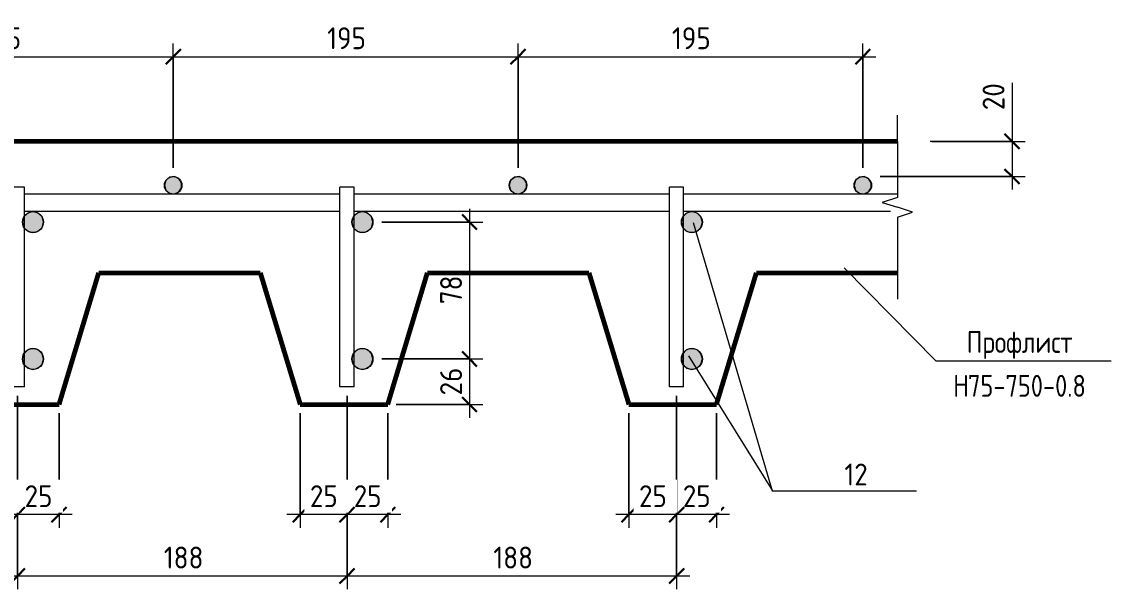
# Model space of a CAD drawing. Header units: millimetres. Extents: x 44859 to 70796, y 2088 to 13060.
# Drawn here: x 45170 to 45792, y 3615 to 3938 of the extents above; entities that cross this region are included whole.
import ezdxf

# ---------------------------------------------------------------- set-up
doc = ezdxf.new("R2010")
doc.units = ezdxf.units.MM
for name, color, linetype, lineweight in [('AA_Dim', 7, 'Continuous', 9), ('AA_Dim-5', 7, 'Continuous', 9), ('AA_Oformlenie', 7, 'Continuous', 9), ('AA_Vinoska', 7, 'Continuous', 9), ('AF_Perekritie_Опалубка', 253, 'Continuous', 20), ('KR_Armatura', 7, 'Continuous', 20), ('KR_Armatura_Tonkie', 7, 'Continuous', 20), ('KR_Fundament', 7, 'Continuous', 20)]:
    doc.layers.add(name, color=color, linetype=linetype, lineweight=lineweight)
doc.styles.add('GOST Common', font='GOST_Common.ttf', dxfattribs={"width": 0.85, "height": 12.5})
doc.styles.add('ISOCPEUR', font='isocpeur.TTF', dxfattribs={"width": 0.9, "height": 12.5})
doc.dimstyles.new('00_Точн_3_знака__прозр_', dxfattribs={"dimscale": 304.8, "dimtxt": 12.534437, "dimasz": 0.027887, "dimexe": 0.024606, "dimexo": 0.016404, "dimgap": 0.00164, "dimtad": 1, "dimdec": 3, "dimrnd": 0.001, "dimdsep": 46, "dimtxsty": 'ISOCPEUR', "dimblk1": 'OBLIQUE', "dimblk2": 'OBLIQUE', "dimsah": 1, "dimcen": 0.09, "dimdle": 0.024606, "dimazin": 0, "dimtfac": 1, "dimtdec": 4, "dimtix": 1, "dimtmove": 0, "dimatfit": 3, "dimfxl": 1, "dimtvp": 1, "dimtolj": 1, "dimtzin": 0, "dimlwd": 18, "dimlwe": 18, "dimarcsym": 2})
doc.dimstyles.new('00_Точн_3_знака__прозр__1', dxfattribs={"dimscale": 304.8, "dimtxt": 12.534437, "dimasz": 0.027887, "dimexe": 0.024606, "dimexo": 0.016404, "dimgap": 0.00164, "dimtad": 1, "dimdec": 3, "dimrnd": 0.001, "dimdsep": 46, "dimtxsty": 'ISOCPEUR', "dimblk1": 'OBLIQUE', "dimblk2": 'OBLIQUE', "dimsah": 1, "dimcen": 0.09, "dimdle": 0.024606, "dimazin": 0, "dimtfac": 1, "dimtdec": 4, "dimtix": 1, "dimtmove": 1, "dimatfit": 3, "dimfxl": 1, "dimtvp": 1, "dimtolj": 1, "dimtzin": 0, "dimlwd": 18, "dimlwe": 18, "dimarcsym": 2})
doc.dimstyles.new('05_Округл_5мм__непрозр_', dxfattribs={"dimscale": 304.8, "dimtxt": 12.534437, "dimasz": 0.027887, "dimexe": 0.024606, "dimexo": 0.016404, "dimgap": 0.00164, "dimtad": 1, "dimdec": 0, "dimrnd": 5, "dimdsep": 46, "dimtxsty": 'ISOCPEUR', "dimblk1": 'OBLIQUE', "dimblk2": 'OBLIQUE', "dimsah": 1, "dimcen": 0.09, "dimdle": 0.024606, "dimazin": 0, "dimtfac": 1, "dimtdec": 4, "dimtix": 1, "dimtmove": 0, "dimatfit": 3, "dimfxl": 1, "dimtvp": 1, "dimtfill": 1, "dimtolj": 1, "dimtzin": 0, "dimlwd": 18, "dimlwe": 18, "dimarcsym": 2})

# ---------------------------------------------------------------- blocks, each defined once
blk = doc.blocks.new('011_ЛинияОбрыва _ЭлУзла_Линия_ - Тип 1-4118504-Узел армирования покрытия по профлисту')
at = {"layer": 'AA_Oformlenie'}
for p, q in [((45036.65, 3838.13), (45036.65, 3870)), ((45036.65, 3795), (45036.65, 3827))]:
    blk.add_line(p, q, dxfattribs=at)
blk = doc.blocks.new('DIMBLOCK4-Узел армирования покрытия по профлисту')
at = {"layer": 'AA_Dim-5', "lineweight": 18}
for p, q in [((45735.37, 3903.42), (45735.37, 3882.81)), ((45735.37, 3882.81), (45735.37, 3860)), ((45735.37, 3877.5), (45735.37, 3842.5)), ((45735.37, 3870), (45688.65, 3870)), ((45689.64, 3870), (45742.87, 3870)), ((45660.24, 3850), (45742.87, 3850)), ((45735.37, 3850), (45660.24, 3850))]:
    blk.add_line(p, q, dxfattribs=at)
at = {"layer": 'AA_Dim-5', "lineweight": 30}
for p, q in [((45735.37, 3870), (45731.12, 3874.25)), ((45735.37, 3870), (45739.62, 3865.75)), ((45735.37, 3850), (45731.12, 3854.25)), ((45735.37, 3850), (45739.62, 3845.75))]:
    blk.add_line(p, q, dxfattribs=at)
at = {"layer": 'AA_Dim-5', "color": 0, "lineweight": 18, "insert": (45718.58, 3887.81), "char_height": 12.5, "width": 18.7307, "attachment_point": 1, "rotation": 90, "line_spacing_factor": 1.135194, "style": 'ISOCPEUR'}
blk.add_mtext('20', dxfattribs=at)
blk = doc.blocks.new('_Oblique')
at = {"color": 0, "linetype": 'ByBlock', "lineweight": -2}
blk.add_line((-0.5, -0.5), (0.5, 0.5), dxfattribs=at)
blk = doc.blocks.new('DIMBLOCK5-Узел армирования покрытия по профлисту')
at = {"layer": 'AA_Dim-5', "lineweight": 18}
for p, q in [((45356, 3725), (45356, 3614.73)), ((45356, 3622.23), (45356, 3725)), ((45544, 3725), (45544, 3614.73)), ((45544, 3622.23), (45544, 3725)), ((45551.5, 3622.23), (45356, 3622.23))]:
    blk.add_line(p, q, dxfattribs=at)
at = {"layer": 'AA_Dim-5', "lineweight": 30}
for p, q in [((45356, 3622.23), (45360.25, 3626.48)), ((45544, 3622.23), (45548.25, 3626.48)), ((45356, 3622.23), (45351.75, 3617.98)), ((45544, 3622.23), (45539.75, 3617.98))]:
    blk.add_line(p, q, dxfattribs=at)
at = {"layer": 'AA_Dim-5', "color": 0, "lineweight": 18, "insert": (45439.47, 3639.01), "char_height": 12.5, "width": 25.2581, "attachment_point": 1, "line_spacing_factor": 1.135194, "style": 'ISOCPEUR'}
blk.add_mtext('188', dxfattribs=at)
blk = doc.blocks.new('DIMBLOCK6-Узел армирования покрытия по профлисту')
at = {"layer": 'AA_Dim-5', "lineweight": 18}
for p, q in [((45168, 3725), (45168, 3614.73)), ((45168, 3622.23), (45168, 3725)), ((45356, 3725), (45356, 3614.73)), ((45356, 3622.23), (45356, 3725)), ((45356, 3622.23), (45160.5, 3622.23))]:
    blk.add_line(p, q, dxfattribs=at)
at = {"layer": 'AA_Dim-5', "lineweight": 30}
for p, q in [((45168, 3622.23), (45172.25, 3626.48)), ((45356, 3622.23), (45360.25, 3626.48)), ((45168, 3622.23), (45163.75, 3617.98)), ((45356, 3622.23), (45351.75, 3617.98))]:
    blk.add_line(p, q, dxfattribs=at)
at = {"layer": 'AA_Dim-5', "color": 0, "lineweight": 18, "insert": (45251.47, 3639.01), "char_height": 12.5, "width": 25.2581, "attachment_point": 1, "line_spacing_factor": 1.135194, "style": 'ISOCPEUR'}
blk.add_mtext('188', dxfattribs=at)
blk = doc.blocks.new('DIMBLOCK7-Узел армирования покрытия по профлисту')
at = {"layer": 'AA_Dim-5', "lineweight": 18}
for p, q in [((45356, 3725), (45356, 3649.73)), ((45356, 3657.23), (45356, 3725)), ((45379.26, 3715), (45379.26, 3649.73)), ((45379.26, 3657.23), (45379.26, 3715)), ((45386.76, 3657.23), (45356, 3657.23))]:
    blk.add_line(p, q, dxfattribs=at)
at = {"layer": 'AA_Dim-5', "lineweight": 30}
for p, q in [((45356, 3657.23), (45360.25, 3661.48)), ((45379.26, 3657.23), (45383.51, 3661.48)), ((45356, 3657.23), (45351.75, 3652.98)), ((45379.26, 3657.23), (45375.01, 3652.98))]:
    blk.add_line(p, q, dxfattribs=at)
at = {"layer": 'AA_Dim-5', "color": 0, "lineweight": 18, "insert": (45359.82, 3674.01), "char_height": 12.5, "width": 18.7307, "attachment_point": 1, "line_spacing_factor": 1.135194, "style": 'ISOCPEUR', "bg_fill": 3, "box_fill_scale": 1.25, "bg_fill_color": 256, "bg_fill_true_color": 13158600, "bg_fill_transparency": 0}
blk.add_mtext('25', dxfattribs=at)
blk = doc.blocks.new('DIMBLOCK8-Узел армирования покрытия по профлисту')
at = {"layer": 'AA_Dim-5', "lineweight": 18}
for p, q in [((45356, 3725), (45356, 3649.73)), ((45356, 3657.23), (45356, 3725)), ((45329.26, 3715), (45329.26, 3649.73)), ((45329.26, 3657.23), (45329.26, 3715)), ((45356, 3657.23), (45321.76, 3657.23))]:
    blk.add_line(p, q, dxfattribs=at)
at = {"layer": 'AA_Dim-5', "lineweight": 30}
for p, q in [((45329.26, 3657.23), (45333.51, 3661.48)), ((45356, 3657.23), (45360.25, 3661.48)), ((45329.26, 3657.23), (45325.01, 3652.98)), ((45356, 3657.23), (45351.75, 3652.98))]:
    blk.add_line(p, q, dxfattribs=at)
at = {"layer": 'AA_Dim-5', "color": 0, "lineweight": 18, "insert": (45334.82, 3674.01), "char_height": 12.5, "width": 18.7307, "attachment_point": 1, "line_spacing_factor": 1.135194, "style": 'ISOCPEUR', "bg_fill": 3, "box_fill_scale": 1.25, "bg_fill_color": 256, "bg_fill_true_color": 13158600, "bg_fill_transparency": 0}
blk.add_mtext('25', dxfattribs=at)
blk = doc.blocks.new('DIMBLOCK9-Узел армирования покрытия по профлисту')
at = {"layer": 'AA_Dim-5', "lineweight": 18}
for p, q in [((45168, 3725), (45168, 3649.73)), ((45168, 3657.23), (45168, 3725)), ((45191.76, 3715), (45191.76, 3649.73)), ((45191.76, 3657.23), (45191.76, 3715)), ((45199.26, 3657.23), (45168, 3657.23))]:
    blk.add_line(p, q, dxfattribs=at)
at = {"layer": 'AA_Dim-5', "lineweight": 30}
for p, q in [((45168, 3657.23), (45172.25, 3661.48)), ((45191.76, 3657.23), (45196.01, 3661.48)), ((45168, 3657.23), (45163.75, 3652.98)), ((45191.76, 3657.23), (45187.51, 3652.98))]:
    blk.add_line(p, q, dxfattribs=at)
at = {"layer": 'AA_Dim-5', "color": 0, "lineweight": 18, "insert": (45172.07, 3674.01), "char_height": 12.5, "width": 18.7307, "attachment_point": 1, "line_spacing_factor": 1.135194, "style": 'ISOCPEUR', "bg_fill": 3, "box_fill_scale": 1.25, "bg_fill_color": 256, "bg_fill_true_color": 13158600, "bg_fill_transparency": 0}
blk.add_mtext('25', dxfattribs=at)
blk = doc.blocks.new('DIMBLOCK10-Узел армирования покрытия по профлисту')
at = {"layer": 'AA_Dim-5', "lineweight": 18}
for p, q in [((45168, 3725), (45168, 3649.73)), ((45168, 3657.23), (45168, 3725)), ((45141.76, 3715), (45141.76, 3649.73)), ((45141.76, 3657.23), (45141.76, 3715)), ((45168, 3657.23), (45134.26, 3657.23))]:
    blk.add_line(p, q, dxfattribs=at)
at = {"layer": 'AA_Dim-5', "lineweight": 30}
for p, q in [((45141.76, 3657.23), (45146.01, 3661.48)), ((45168, 3657.23), (45172.25, 3661.48)), ((45141.76, 3657.23), (45137.51, 3652.98)), ((45168, 3657.23), (45163.75, 3652.98))]:
    blk.add_line(p, q, dxfattribs=at)
at = {"layer": 'AA_Dim-5', "color": 0, "lineweight": 18, "insert": (45147.07, 3674.01), "char_height": 12.5, "width": 18.7307, "attachment_point": 1, "line_spacing_factor": 1.135194, "style": 'ISOCPEUR', "bg_fill": 3, "box_fill_scale": 1.25, "bg_fill_color": 256, "bg_fill_true_color": 13158600, "bg_fill_transparency": 0}
blk.add_mtext('25', dxfattribs=at)
blk = doc.blocks.new('DIMBLOCK11-Узел армирования покрытия по профлисту')
at = {"layer": 'AA_Dim-5', "lineweight": 18}
for p, q in [((45544, 3725), (45544, 3649.73)), ((45544, 3657.23), (45544, 3725)), ((45566.76, 3715), (45566.76, 3649.73)), ((45566.76, 3657.23), (45566.76, 3715)), ((45574.26, 3657.23), (45544, 3657.23))]:
    blk.add_line(p, q, dxfattribs=at)
at = {"layer": 'AA_Dim-5', "lineweight": 30}
for p, q in [((45544, 3657.23), (45548.25, 3661.48)), ((45566.76, 3657.23), (45571.01, 3661.48)), ((45544, 3657.23), (45539.75, 3652.98)), ((45566.76, 3657.23), (45562.51, 3652.98))]:
    blk.add_line(p, q, dxfattribs=at)
at = {"layer": 'AA_Dim-5', "color": 0, "lineweight": 18, "insert": (45547.57, 3674.01), "char_height": 12.5, "width": 18.7307, "attachment_point": 1, "line_spacing_factor": 1.135194, "style": 'ISOCPEUR', "bg_fill": 3, "box_fill_scale": 1.25, "bg_fill_color": 256, "bg_fill_true_color": 13158600, "bg_fill_transparency": 0}
blk.add_mtext('25', dxfattribs=at)
blk = doc.blocks.new('DIMBLOCK12-Узел армирования покрытия по профлисту')
at = {"layer": 'AA_Dim-5', "lineweight": 18}
for p, q in [((45544, 3725), (45544, 3649.73)), ((45544, 3657.23), (45544, 3725)), ((45516.76, 3715), (45516.76, 3649.73)), ((45516.76, 3657.23), (45516.76, 3715)), ((45544, 3657.23), (45509.26, 3657.23))]:
    blk.add_line(p, q, dxfattribs=at)
at = {"layer": 'AA_Dim-5', "lineweight": 30}
for p, q in [((45516.76, 3657.23), (45521.01, 3661.48)), ((45544, 3657.23), (45548.25, 3661.48)), ((45516.76, 3657.23), (45512.51, 3652.98)), ((45544, 3657.23), (45539.75, 3652.98))]:
    blk.add_line(p, q, dxfattribs=at)
at = {"layer": 'AA_Dim-5', "color": 0, "lineweight": 18, "insert": (45522.57, 3674.01), "char_height": 12.5, "width": 18.7307, "attachment_point": 1, "line_spacing_factor": 1.135194, "style": 'ISOCPEUR', "bg_fill": 3, "box_fill_scale": 1.25, "bg_fill_color": 256, "bg_fill_true_color": 13158600, "bg_fill_transparency": 0}
blk.add_mtext('25', dxfattribs=at)
blk = doc.blocks.new('DIMBLOCK13-Узел армирования покрытия по профлисту')
at = {"layer": 'AA_Dim-5', "lineweight": 18}
for p, q in [((45425.89, 3831.5), (45425.89, 3746)), ((45375.79, 3824), (45433.39, 3824)), ((45425.89, 3824), (45375.79, 3824)), ((45375.79, 3746), (45433.39, 3746)), ((45425.89, 3746), (45375.79, 3746))]:
    blk.add_line(p, q, dxfattribs=at)
at = {"layer": 'AA_Dim-5', "lineweight": 30}
for p, q in [((45425.89, 3824), (45421.64, 3828.25)), ((45425.89, 3824), (45430.14, 3819.75)), ((45425.89, 3746), (45421.64, 3750.25)), ((45425.89, 3746), (45430.14, 3741.75))]:
    blk.add_line(p, q, dxfattribs=at)
at = {"layer": 'AA_Dim-5', "color": 0, "lineweight": 18, "insert": (45409.11, 3777.2), "char_height": 12.5, "width": 18.7307, "attachment_point": 1, "rotation": 90, "line_spacing_factor": 1.135194, "style": 'ISOCPEUR'}
blk.add_mtext('78', dxfattribs=at)
blk = doc.blocks.new('DIMBLOCK14-Узел армирования покрытия по профлисту')
at = {"layer": 'AA_Dim-5', "lineweight": 30}
for p, q in [((45425.89, 3746), (45421.64, 3750.25)), ((45425.89, 3746), (45430.14, 3741.75)), ((45425.89, 3720), (45421.64, 3724.25)), ((45425.89, 3720), (45430.14, 3715.75))]:
    blk.add_line(p, q, dxfattribs=at)
at = {"layer": 'AA_Dim-5', "lineweight": 18}
for p, q in [((45375.79, 3746), (45433.39, 3746)), ((45425.89, 3746), (45375.79, 3746)), ((45425.89, 3746), (45425.89, 3712.5)), ((45384.05, 3720), (45433.39, 3720)), ((45425.89, 3720), (45384.05, 3720))]:
    blk.add_line(p, q, dxfattribs=at)
at = {"layer": 'AA_Dim-5', "color": 0, "lineweight": 18, "insert": (45409.11, 3725.2), "char_height": 12.5, "width": 18.7307, "attachment_point": 1, "rotation": 90, "line_spacing_factor": 1.135194, "style": 'ISOCPEUR'}
blk.add_mtext('26', dxfattribs=at)
blk = doc.blocks.new('DIMBLOCK15-Узел армирования покрытия по профлисту')
at = {"layer": 'AA_Dim-5', "lineweight": 18}
for p, q in [((45060.18, 3855), (45060.18, 3925.79)), ((45256.86, 3855), (45256.86, 3925.79)), ((45052.68, 3918.29), (45256.86, 3918.29)), ((45060.18, 3918.29), (45060.18, 3855)), ((45256.86, 3918.29), (45256.86, 3855))]:
    blk.add_line(p, q, dxfattribs=at)
at = {"layer": 'AA_Dim-5', "lineweight": 30}
for p, q in [((45060.18, 3918.29), (45064.43, 3922.54)), ((45256.86, 3918.29), (45261.11, 3922.54)), ((45060.18, 3918.29), (45055.93, 3914.04)), ((45256.86, 3918.29), (45252.61, 3914.04))]:
    blk.add_line(p, q, dxfattribs=at)
at = {"layer": 'AA_Dim-5', "color": 0, "lineweight": 18, "insert": (45147.99, 3935.07), "char_height": 12.5, "width": 25.2581, "attachment_point": 1, "line_spacing_factor": 1.135194, "style": 'ISOCPEUR', "bg_fill": 3, "box_fill_scale": 1.25, "bg_fill_color": 256, "bg_fill_true_color": 13158600, "bg_fill_transparency": 0}
blk.add_mtext('195', dxfattribs=at)
blk = doc.blocks.new('DIMBLOCK16-Узел армирования покрытия по профлисту')
at = {"layer": 'AA_Dim-5', "lineweight": 18}
for p, q in [((45256.86, 3855), (45256.86, 3925.79)), ((45453.55, 3855), (45453.55, 3925.79)), ((45256.86, 3918.29), (45453.55, 3918.29)), ((45256.86, 3918.29), (45256.86, 3855)), ((45453.55, 3918.29), (45453.55, 3855))]:
    blk.add_line(p, q, dxfattribs=at)
at = {"layer": 'AA_Dim-5', "lineweight": 30}
for p, q in [((45256.86, 3918.29), (45261.11, 3922.54)), ((45453.55, 3918.29), (45457.8, 3922.54)), ((45256.86, 3918.29), (45252.61, 3914.04)), ((45453.55, 3918.29), (45449.3, 3914.04))]:
    blk.add_line(p, q, dxfattribs=at)
at = {"layer": 'AA_Dim-5', "color": 0, "lineweight": 18, "insert": (45344.68, 3935.07), "char_height": 12.5, "width": 25.2581, "attachment_point": 1, "line_spacing_factor": 1.135194, "style": 'ISOCPEUR', "bg_fill": 3, "box_fill_scale": 1.25, "bg_fill_color": 256, "bg_fill_true_color": 13158600, "bg_fill_transparency": 0}
blk.add_mtext('195', dxfattribs=at)
blk = doc.blocks.new('DIMBLOCK17-Узел армирования покрытия по профлисту')
at = {"layer": 'AA_Dim-5', "lineweight": 18}
for p, q in [((45453.55, 3855), (45453.55, 3925.79)), ((45650.24, 3855), (45650.24, 3925.79)), ((45453.55, 3918.29), (45657.74, 3918.29)), ((45453.55, 3918.29), (45453.55, 3855)), ((45650.24, 3918.29), (45650.24, 3855))]:
    blk.add_line(p, q, dxfattribs=at)
at = {"layer": 'AA_Dim-5', "lineweight": 30}
for p, q in [((45453.55, 3918.29), (45457.8, 3922.54)), ((45650.24, 3918.29), (45654.49, 3922.54)), ((45453.55, 3918.29), (45449.3, 3914.04)), ((45650.24, 3918.29), (45645.99, 3914.04))]:
    blk.add_line(p, q, dxfattribs=at)
at = {"layer": 'AA_Dim-5', "color": 0, "lineweight": 18, "insert": (45541.37, 3935.07), "char_height": 12.5, "width": 25.2581, "attachment_point": 1, "line_spacing_factor": 1.135194, "style": 'ISOCPEUR', "bg_fill": 3, "box_fill_scale": 1.25, "bg_fill_color": 256, "bg_fill_true_color": 13158600, "bg_fill_transparency": 0}
blk.add_mtext('195', dxfattribs=at)
blk = doc.blocks.new('042_М_Арматуры для неск стержней - Диам длина поз _ Шаг-2628581-Узел армирования покрытия по профлисту')
at = {"layer": 'AA_Vinoska'}
blk.add_line((45610.78, 3670.89), (45680.78, 3670.89), dxfattribs=at)
blk = doc.blocks.new('010_Текст с выноской - Текст 2 строки-3030202-Узел армирования покрытия по профлисту')
at = {"layer": 'AA_Vinoska'}
blk.add_line((45691.95, 3745), (45791.95, 3745), dxfattribs=at)

msp = doc.modelspace()

# ---------------------------------------------------------------- hatches: boundary and pattern name
at = {"layer": 'KR_Armatura'}
h = msp.add_hatch(color=256, dxfattribs=at)
edge = h.paths.add_edge_path()
edge.add_arc((45256.862, 3845), 5, 0, 360)
for points in [[(45257.5735, 3840.0509), (45260.1363, 3841.2213), (45261.6594, 3843.5913), (45261.6594, 3846.4087), (45260.1363, 3848.7787), (45257.5735, 3849.9491), (45254.7849, 3849.5482), (45252.6557, 3847.7032), (45251.862, 3845), (45252.6557, 3842.2968), (45254.7849, 3840.4518)], [(45454.2601, 3840.0509), (45456.8228, 3841.2213), (45458.346, 3843.5913), (45458.346, 3846.4087), (45456.8228, 3848.7787), (45454.2601, 3849.9491), (45451.4714, 3849.5482), (45449.3423, 3847.7032), (45448.5485, 3845), (45449.3423, 3842.2968), (45451.4714, 3840.4518)], [(45650.9467, 3840.0509), (45653.5094, 3841.2213), (45655.0325, 3843.5913), (45655.0325, 3846.4087), (45653.5094, 3848.7787), (45650.9467, 3849.9491), (45648.158, 3849.5482), (45646.0288, 3847.7032), (45645.2351, 3845), (45646.0288, 3842.2968), (45648.158, 3840.4518)], [(45176.848, 3818), (45179.848, 3818.8038), (45182.0441, 3821), (45182.848, 3824), (45182.0441, 3827), (45179.848, 3829.1962), (45176.848, 3830), (45173.848, 3829.1962), (45171.6518, 3827), (45170.848, 3824), (45171.6518, 3821), (45173.848, 3818.8038)], [(45364.7867, 3818), (45367.7867, 3818.8038), (45369.9829, 3821), (45370.7867, 3824), (45369.9829, 3827), (45367.7867, 3829.1962), (45364.7867, 3830), (45361.7867, 3829.1962), (45359.5905, 3827), (45358.7867, 3824), (45359.5905, 3821), (45361.7867, 3818.8038)], [(45552.7254, 3818), (45555.7254, 3818.8038), (45557.9216, 3821), (45558.7254, 3824), (45557.9216, 3827), (45555.7254, 3829.1962), (45552.7254, 3830), (45549.7254, 3829.1962), (45547.5292, 3827), (45546.7254, 3824), (45547.5292, 3821), (45549.7254, 3818.8038)], [(45176.848, 3740), (45179.848, 3740.8038), (45182.0441, 3743), (45182.848, 3746), (45182.0441, 3749), (45179.848, 3751.1962), (45176.848, 3752), (45173.848, 3751.1962), (45171.6518, 3749), (45170.848, 3746), (45171.6518, 3743), (45173.848, 3740.8038)], [(45364.7867, 3740), (45367.7867, 3740.8038), (45369.9829, 3743), (45370.7867, 3746), (45369.9829, 3749), (45367.7867, 3751.1962), (45364.7867, 3752), (45361.7867, 3751.1962), (45359.5905, 3749), (45358.7867, 3746), (45359.5905, 3743), (45361.7867, 3740.8038)], [(45552.7254, 3740), (45555.7254, 3740.8038), (45557.9216, 3743), (45558.7254, 3746), (45557.9216, 3749), (45555.7254, 3751.1962), (45552.7254, 3752), (45549.7254, 3751.1962), (45547.5292, 3749), (45546.7254, 3746), (45547.5292, 3743), (45549.7254, 3740.8038)]]:
    msp.add_hatch(color=256, dxfattribs=at).paths.add_polyline_path(points)
h = msp.add_hatch(color=256, dxfattribs=at)
edge = h.paths.add_edge_path()
edge.add_arc((45453.5485, 3845), 5, 0, 360)
h = msp.add_hatch(color=256, dxfattribs=at)
edge = h.paths.add_edge_path()
edge.add_arc((45650.2351, 3845), 5, 0, 360)
h = msp.add_hatch(color=256, dxfattribs=at)
edge = h.paths.add_edge_path()
edge.add_arc((45176.848, 3824), 6, 0, 360)
h = msp.add_hatch(color=256, dxfattribs=at)
edge = h.paths.add_edge_path()
edge.add_arc((45364.7867, 3824), 6, 0, 360)
h = msp.add_hatch(color=256, dxfattribs=at)
edge = h.paths.add_edge_path()
edge.add_arc((45552.7254, 3824), 6, 0, 360)
h = msp.add_hatch(color=256, dxfattribs=at)
edge = h.paths.add_edge_path()
edge.add_arc((45176.848, 3746), 6, 0, 360)
h = msp.add_hatch(color=256, dxfattribs=at)
edge = h.paths.add_edge_path()
edge.add_arc((45364.7867, 3746), 6, 0, 360)
h = msp.add_hatch(color=256, dxfattribs=at)
edge = h.paths.add_edge_path()
edge.add_arc((45552.7254, 3746), 6, 0, 360)

# ---------------------------------------------------------------- linework, layer by layer
at = {"layer": 'AA_Vinoska'}
for p, q in [((45669.946, 3870), (45669.946, 3885)), ((45669.946, 3838), (45661.2857, 3835.25)), ((45661.2857, 3835.25), (45669.946, 3832.5)), ((45678.611, 3829.6846), (45669.946, 3832.5)), ((45669.946, 3826.8691), (45678.611, 3829.6846)), ((45639.6679, 3797.9153), (45691.9504, 3745)), ((45669.946, 3795), (45669.946, 3780)), ((45598.5782, 3670.8853), (45610.7812, 3670.8853)), ((45598.7945, 3670.8853), (45610.7812, 3670.8853))]:
    msp.add_line(p, q, dxfattribs=at)
at = {"layer": 'AF_Perekritie_Опалубка', "lineweight": 60}
msp.add_line((45669.946, 3870), (45036.6533, 3870), dxfattribs=at)
at = {"layer": 'KR_Armatura'}
for p, q in [((45252.6557, 3847.7032), (45251.862, 3845)), ((45254.7849, 3849.5482), (45252.6557, 3847.7032)), ((45257.5735, 3849.9491), (45254.7849, 3849.5482)), ((45260.1363, 3848.7787), (45257.5735, 3849.9491)), ((45261.6594, 3846.4087), (45260.1363, 3848.7787)), ((45449.3423, 3847.7032), (45448.5485, 3845)), ((45451.4714, 3849.5482), (45449.3423, 3847.7032)), ((45454.2601, 3849.9491), (45451.4714, 3849.5482)), ((45456.8228, 3848.7787), (45454.2601, 3849.9491)), ((45458.346, 3846.4087), (45456.8228, 3848.7787)), ((45646.0288, 3847.7032), (45645.2351, 3845)), ((45648.158, 3849.5482), (45646.0288, 3847.7032)), ((45650.9467, 3849.9491), (45648.158, 3849.5482)), ((45653.5094, 3848.7787), (45650.9467, 3849.9491)), ((45655.0325, 3846.4087), (45653.5094, 3848.7787)), ((45251.862, 3845), (45252.6557, 3842.2968)), ((45252.6557, 3842.2968), (45254.7849, 3840.4518)), ((45257.5735, 3840.0509), (45260.1363, 3841.2213)), ((45260.1363, 3841.2213), (45261.6594, 3843.5913)), ((45261.6594, 3843.5913), (45261.6594, 3846.4087)), ((45448.5485, 3845), (45449.3423, 3842.2968)), ((45449.3423, 3842.2968), (45451.4714, 3840.4518)), ((45454.2601, 3840.0509), (45456.8228, 3841.2213)), ((45456.8228, 3841.2213), (45458.346, 3843.5913)), ((45458.346, 3843.5913), (45458.346, 3846.4087)), ((45645.2351, 3845), (45646.0288, 3842.2968)), ((45646.0288, 3842.2968), (45648.158, 3840.4518)), ((45650.9467, 3840.0509), (45653.5094, 3841.2213)), ((45653.5094, 3841.2213), (45655.0325, 3843.5913)), ((45655.0325, 3843.5913), (45655.0325, 3846.4087)), ((45254.7849, 3840.4518), (45257.5735, 3840.0509)), ((45451.4714, 3840.4518), (45454.2601, 3840.0509)), ((45648.158, 3840.4518), (45650.9467, 3840.0509)), ((45173.848, 3829.1962), (45171.6518, 3827)), ((45176.848, 3830), (45173.848, 3829.1962)), ((45179.848, 3829.1962), (45176.848, 3830)), ((45182.0441, 3827), (45179.848, 3829.1962)), ((45361.7867, 3829.1962), (45359.5905, 3827)), ((45364.7867, 3830), (45361.7867, 3829.1962)), ((45367.7867, 3829.1962), (45364.7867, 3830)), ((45369.9829, 3827), (45367.7867, 3829.1962)), ((45549.7254, 3829.1962), (45547.5292, 3827)), ((45552.7254, 3830), (45549.7254, 3829.1962)), ((45555.7254, 3829.1962), (45552.7254, 3830)), ((45557.9216, 3827), (45555.7254, 3829.1962)), ((45171.6518, 3827), (45170.848, 3824)), ((45170.848, 3824), (45171.6518, 3821)), ((45182.848, 3824), (45182.0441, 3827)), ((45182.0441, 3821), (45182.848, 3824)), ((45359.5905, 3827), (45358.7867, 3824)), ((45358.7867, 3824), (45359.5905, 3821)), ((45370.7867, 3824), (45369.9829, 3827)), ((45369.9829, 3821), (45370.7867, 3824)), ((45547.5292, 3827), (45546.7254, 3824)), ((45546.7254, 3824), (45547.5292, 3821)), ((45558.7254, 3824), (45557.9216, 3827)), ((45557.9216, 3821), (45558.7254, 3824)), ((45171.6518, 3821), (45173.848, 3818.8038)), ((45173.848, 3818.8038), (45176.848, 3818)), ((45176.848, 3818), (45179.848, 3818.8038)), ((45179.848, 3818.8038), (45182.0441, 3821)), ((45359.5905, 3821), (45361.7867, 3818.8038)), ((45361.7867, 3818.8038), (45364.7867, 3818)), ((45364.7867, 3818), (45367.7867, 3818.8038)), ((45367.7867, 3818.8038), (45369.9829, 3821)), ((45547.5292, 3821), (45549.7254, 3818.8038)), ((45549.7254, 3818.8038), (45552.7254, 3818)), ((45552.7254, 3818), (45555.7254, 3818.8038)), ((45555.7254, 3818.8038), (45557.9216, 3821)), ((45171.6518, 3749), (45170.848, 3746)), ((45173.848, 3751.1962), (45171.6518, 3749)), ((45176.848, 3752), (45173.848, 3751.1962)), ((45179.848, 3751.1962), (45176.848, 3752)), ((45182.0441, 3749), (45179.848, 3751.1962)), ((45182.848, 3746), (45182.0441, 3749)), ((45359.5905, 3749), (45358.7867, 3746)), ((45361.7867, 3751.1962), (45359.5905, 3749)), ((45364.7867, 3752), (45361.7867, 3751.1962)), ((45367.7867, 3751.1962), (45364.7867, 3752)), ((45369.9829, 3749), (45367.7867, 3751.1962)), ((45370.7867, 3746), (45369.9829, 3749)), ((45547.5292, 3749), (45546.7254, 3746)), ((45549.7254, 3751.1962), (45547.5292, 3749)), ((45552.7254, 3752), (45549.7254, 3751.1962)), ((45555.7254, 3751.1962), (45552.7254, 3752)), ((45557.9216, 3749), (45555.7254, 3751.1962)), ((45558.7254, 3746), (45557.9216, 3749)), ((45170.848, 3746), (45171.6518, 3743)), ((45171.6518, 3743), (45173.848, 3740.8038)), ((45179.848, 3740.8038), (45182.0441, 3743)), ((45182.0441, 3743), (45182.848, 3746)), ((45358.7867, 3746), (45359.5905, 3743)), ((45359.5905, 3743), (45361.7867, 3740.8038)), ((45367.7867, 3740.8038), (45369.9829, 3743)), ((45369.9829, 3743), (45370.7867, 3746)), ((45546.7254, 3746), (45547.5292, 3743)), ((45547.5292, 3743), (45549.7254, 3740.8038)), ((45555.7254, 3740.8038), (45557.9216, 3743)), ((45557.9216, 3743), (45558.7254, 3746)), ((45173.848, 3740.8038), (45176.848, 3740)), ((45176.848, 3740), (45179.848, 3740.8038)), ((45361.7867, 3740.8038), (45364.7867, 3740)), ((45364.7867, 3740), (45367.7867, 3740.8038)), ((45549.7254, 3740.8038), (45552.7254, 3740)), ((45552.7254, 3740), (45555.7254, 3740.8038))]:
    msp.add_line(p, q, dxfattribs=at)
for centre, radius in [((45256.862, 3845), 5), ((45453.5485, 3845), 5), ((45650.2351, 3845), 5), ((45176.848, 3824), 6), ((45364.7867, 3824), 6), ((45552.7254, 3824), 6), ((45176.848, 3746), 6), ((45364.7867, 3746), 6), ((45552.7254, 3746), 6)]:
    msp.add_circle(centre, radius, dxfattribs=at)
at = {"layer": 'KR_Armatura_Tonkie'}
for p, q in [((45171.9965, 3844), (45163.9965, 3844)), ((45171.9965, 3730), (45171.9965, 3844)), ((45359.9965, 3844), (45351.9965, 3844)), ((45351.9965, 3730), (45351.9965, 3844)), ((45359.9965, 3730), (45359.9965, 3844)), ((45547.9965, 3844), (45539.9965, 3844)), ((45539.9965, 3730), (45539.9965, 3844)), ((45547.9965, 3730), (45547.9965, 3844)), ((45351.9965, 3840), (45171.9965, 3840)), ((45351.9965, 3840), (45171.9965, 3840)), ((45351.9965, 3840), (45171.9965, 3840)), ((45351.9965, 3840), (45171.9965, 3840)), ((45539.9965, 3840), (45359.9965, 3840)), ((45539.9965, 3840), (45359.9965, 3840)), ((45539.9965, 3840), (45359.9965, 3840)), ((45539.9965, 3840), (45359.9965, 3840)), ((45669.946, 3840), (45547.9965, 3840)), ((45669.946, 3840), (45547.9965, 3840)), ((45669.946, 3840), (45547.9965, 3840)), ((45669.946, 3840), (45547.9965, 3840)), ((45351.9965, 3830), (45171.9965, 3830)), ((45351.9965, 3830), (45171.9965, 3830)), ((45351.9965, 3830), (45171.9965, 3830)), ((45351.9965, 3830), (45171.9965, 3830)), ((45539.9965, 3830), (45359.9965, 3830)), ((45539.9965, 3830), (45359.9965, 3830)), ((45539.9965, 3830), (45359.9965, 3830)), ((45539.9965, 3830), (45359.9965, 3830)), ((45666.0207, 3830), (45547.9965, 3830)), ((45666.0207, 3830), (45547.9965, 3830)), ((45666.0207, 3830), (45547.9965, 3830)), ((45666.0207, 3830), (45547.9965, 3830)), ((45171.9965, 3730), (45163.9965, 3730)), ((45359.9965, 3730), (45351.9965, 3730)), ((45547.9965, 3730), (45539.9965, 3730))]:
    msp.add_line(p, q, dxfattribs=at)
at = {"layer": 'KR_Fundament', "lineweight": 60}
for p, q in [((45669.946, 3870), (45036.6533, 3870)), ((45191.7578, 3720), (45214.5078, 3795)), ((45214.5078, 3795), (45306.5078, 3795)), ((45306.5078, 3795), (45329.2578, 3720)), ((45379.2578, 3720), (45402.0078, 3795)), ((45402.0078, 3795), (45494.0078, 3795)), ((45494.0078, 3795), (45516.7578, 3720)), ((45566.7578, 3720), (45589.5078, 3795)), ((45589.5078, 3795), (45669.946, 3795)), ((45141.7578, 3720), (45191.7578, 3720)), ((45329.2578, 3720), (45379.2578, 3720)), ((45516.7578, 3720), (45566.7578, 3720))]:
    msp.add_line(p, q, dxfattribs=at)

# ---------------------------------------------------------------- block references
at = {"layer": 'AA_Oformlenie', "rotation": 180}
msp.add_blockref('011_ЛинияОбрыва _ЭлУзла_Линия_ - Тип 1-4118504-Узел армирования покрытия по профлисту', (90706.5992, 7665), dxfattribs=at)
at = {"layer": 'AA_Vinoska'}
for name in ['010_Текст с выноской - Текст 2 строки-3030202-Узел армирования покрытия по профлисту', '042_М_Арматуры для неск стержней - Диам длина поз _ Шаг-2628581-Узел армирования покрытия по профлисту']:
    msp.add_blockref(name, (0, 0), dxfattribs=at)

# ---------------------------------------------------------------- texts
at = {"layer": 'AA_Vinoska', "char_height": 12.5, "attachment_point": 1}
for s, insert, width, style in [('Профлист', (45709.5243, 3761.9115), 78.024236, 'GOST Common'), ('\\fGOST Common|b0|i0|c204|p34|;\\W.85;Н', (45701.8106, 3736.9115), 10.221516, 'GOST Common'), ('75-750-0.8', (45710.2442, 3736.9115), 86.542166, 'GOST Common'), ('12', (45639.7319, 3686.3788), 16.594931, 'ISOCPEUR')]:
    msp.add_mtext(s, dxfattribs=dict(at, insert=insert, width=width, style=style))

# ---------------------------------------------------------------- dimensions: what is measured, and where the dimension line sits
at = {"layer": 'AA_Dim', "lineweight": 18}
dim = msp.add_linear_dim(base=(45735.3667, 3850), p1=(45684.6379, 3870), p2=(45655.2351, 3850), angle=90, dimstyle='00_Точн_3_знака__прозр__1', override={"dimpost": '<>', "dimfxl": 35.560185}, dxfattribs=at)
dim.commit()
dim.dimension.update_dxf_attribs({"geometry": 'DIMBLOCK4-Узел армирования покрытия по профлисту', "text_midpoint": (45726.916, 3897.1742), "dimtype": 160, "text_rotation": 90})
dim = msp.add_linear_dim(base=(45425.8929, 3746), p1=(45370.7867, 3824), p2=(45370.7867, 3746), angle=90, dimstyle='00_Точн_3_знака__прозр_', override={"dimpost": '<>', "dimfxl": 78}, dxfattribs=at)
dim.commit()
dim.dimension.update_dxf_attribs({"geometry": 'DIMBLOCK13-Узел армирования покрытия по профлисту', "text_midpoint": (45419.1429, 3785)})
for base, p1, p2, picture, middle in [((45167.9965, 3622.2285), (45355.9965, 3730), (45167.9965, 3730), 'DIMBLOCK6-Узел армирования покрытия по профлисту', (45261.9965, 3628.9785)), ((45355.9965, 3622.2285), (45543.9965, 3730), (45355.9965, 3730), 'DIMBLOCK5-Узел армирования покрытия по профлисту', (45449.9965, 3628.9785))]:
    dim = msp.add_linear_dim(base=base, p1=p1, p2=p2, dimstyle='00_Точн_3_знака__прозр_', override={"dimpost": '<>', "dimfxl": 188}, dxfattribs=at)
    dim.commit()
    dim.dimension.update_dxf_attribs({"geometry": picture, "text_midpoint": middle})

# ---------------------------------------------------------------- next in the draw order: dimensions: what is measured, and where the dimension line sits
for base, p1, p2, override, picture, middle in [((45256.862, 3918.2879), (45060.1754, 3850), (45256.862, 3850), {"dimpost": '<>', "dimfxl": 196.686552}, 'DIMBLOCK15-Узел армирования покрытия по профлисту', (45158.5187, 3925.0379)), ((45167.9965, 3657.2285), (45191.7578, 3720), (45167.9965, 3730), {"dimpost": '<>', "dimfxl": 25.779833}, 'DIMBLOCK9-Узел армирования покрытия по профлисту', (45179.8772, 3663.9785)), ((45355.9965, 3657.2285), (45379.2578, 3720), (45355.9965, 3730), {"dimpost": '<>', "dimfxl": 25.319725}, 'DIMBLOCK7-Узел армирования покрытия по профлисту', (45367.6272, 3663.9785)), ((45543.9965, 3657.2285), (45566.7578, 3720), (45543.9965, 3730), {"dimpost": '<>', "dimfxl": 24.861157}, 'DIMBLOCK11-Узел армирования покрытия по профлисту', (45555.3772, 3663.9785))]:
    dim = msp.add_linear_dim(base=base, p1=p1, p2=p2, dimstyle='05_Округл_5мм__непрозр_', override=override, dxfattribs=at)
    dim.commit()
    dim.dimension.update_dxf_attribs({"geometry": picture, "text_midpoint": middle})

# ---------------------------------------------------------------- next in the draw order: linework, layer by layer
at = {"layer": 'AA_Vinoska'}
msp.add_line((45553.3775, 3823.778), (45598.5782, 3670.8853), dxfattribs=at)

# ---------------------------------------------------------------- next in the draw order: dimensions: what is measured, and where the dimension line sits
at = {"layer": 'AA_Dim', "lineweight": 18}
for base, p1, p2, override, picture, middle in [((45453.5485, 3918.2879), (45256.862, 3850), (45453.5485, 3850), {"dimpost": '<>', "dimfxl": 196.686552}, 'DIMBLOCK16-Узел армирования покрытия по профлисту', (45355.2052, 3925.0379)), ((45141.7578, 3657.2285), (45167.9965, 3730), (45141.7578, 3720), {"dimpost": '<>', "dimfxl": 28.079689}, 'DIMBLOCK10-Узел армирования покрытия по профлисту', (45154.8772, 3663.9785)), ((45329.2578, 3657.2285), (45355.9965, 3730), (45329.2578, 3720), {"dimpost": '<>', "dimfxl": 28.547463}, 'DIMBLOCK8-Узел армирования покрытия по профлисту', (45342.6272, 3663.9785)), ((45516.7578, 3657.2285), (45543.9965, 3730), (45516.7578, 3720), {"dimpost": '<>', "dimfxl": 29.016312}, 'DIMBLOCK12-Узел армирования покрытия по профлисту', (45530.3772, 3663.9785))]:
    dim = msp.add_linear_dim(base=base, p1=p1, p2=p2, dimstyle='05_Округл_5мм__непрозр_', override=override, dxfattribs=at)
    dim.commit()
    dim.dimension.update_dxf_attribs({"geometry": picture, "text_midpoint": middle})
dim = msp.add_linear_dim(base=(45425.8929, 3720), p1=(45370.7867, 3746), p2=(45389.0483, 3720), angle=90, dimstyle='00_Точн_3_знака__прозр_', override={"dimpost": '<>', "dimfxl": 31.772425}, dxfattribs=at)
dim.commit()
dim.dimension.update_dxf_attribs({"geometry": 'DIMBLOCK14-Узел армирования покрытия по профлисту', "text_midpoint": (45419.1429, 3733)})

# ---------------------------------------------------------------- next in the draw order: linework, layer by layer
at = {"layer": 'AA_Vinoska'}
msp.add_line((45550.7489, 3747.6953), (45598.7945, 3670.8853), dxfattribs=at)

# ---------------------------------------------------------------- next in the draw order: dimensions: what is measured, and where the dimension line sits
at = {"layer": 'AA_Dim', "lineweight": 18}
dim = msp.add_linear_dim(base=(45650.2351, 3918.2879), p1=(45453.5485, 3850), p2=(45650.2351, 3850), dimstyle='05_Округл_5мм__непрозр_', override={"dimpost": '<>', "dimfxl": 196.686552}, dxfattribs=at)
dim.commit()
dim.dimension.update_dxf_attribs({"geometry": 'DIMBLOCK17-Узел армирования покрытия по профлисту', "text_midpoint": (45551.8918, 3925.0379)})

doc.saveas('drawing.dxf')
